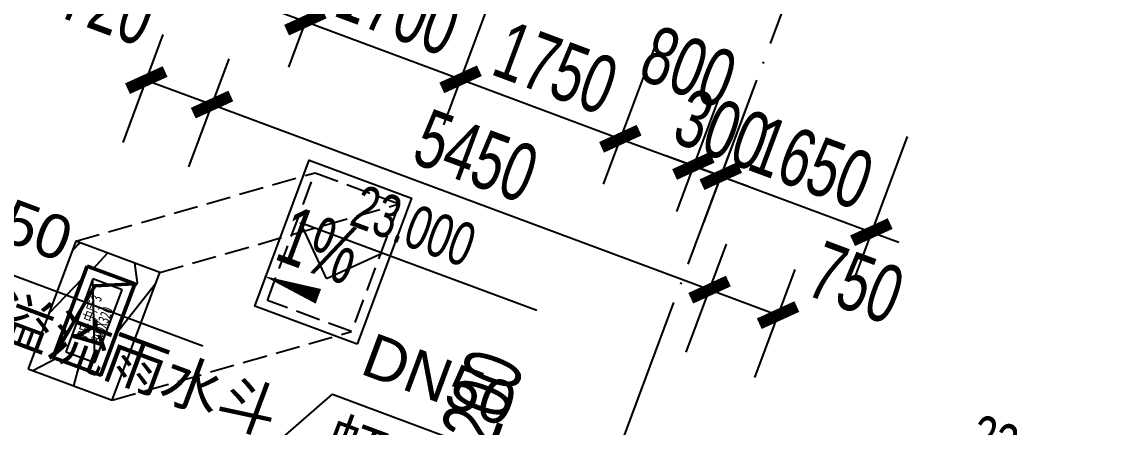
# Model space of a CAD drawing. Header units: millimetres. Extents: x 600121811 to 600690586, y 3472921280 to 3473279938.
# Drawn here: x 600287857 to 600299109, y 3473160057 to 3473164223 of the extents above; entities that cross this region are included whole.
import ezdxf

# ---------------------------------------------------------------- set-up
doc = ezdxf.new("R2010")
doc.units = ezdxf.units.MM
doc.header["$LTSCALE"] = 1000
doc.linetypes.add('AX-MALL-GIRD-200$0$DOTE', pattern=[2.4200000000000004, 2, -0.2, 0.02, -0.2])
doc.linetypes.add('AX-MALL-WALL-GJ$0$DASH', pattern=[0.35, 0.25, -0.1])
doc.layers.get('0').update_dxf_attribs({"linetype": 'CONTINUOUS'})
for name, color, linetype in [('AX-MALL-DIM-PGJ$0$A-Anno-Dims', 3, 'CONTINUOUS'), ('AX-MALL-DIM-PGJ$0$A-Anno-Note', 241, 'CONTINUOUS'), ('AX-MALL-GIRD-200$0$A-Grid', 222, 'AX-MALL-GIRD-200$0$DOTE'), ('AX-MALL-GJ-200$0$A-Anno-Note', 241, 'CONTINUOUS'), ('AX-MALL-WALL-GJ$0$A-Anno-Dims', 3, 'CONTINUOUS'), ('AX-MALL-WALL-GJ$0$A-Anno-Levl', 201, 'CONTINUOUS'), ('AX-MALL-WALL-GJ$0$A-Anno-Note', 241, 'CONTINUOUS'), ('AX-MALL-WALL-GJ$0$A-Detl-Patt', 8, 'CONTINUOUS'), ('AX-MALL-WALL-GJ$0$A-Detl-Thin', 131, 'CONTINUOUS'), ('AX-MALL-WALL-GJ$0$A-SEE', 254, 'CONTINUOUS'), ('AX-MALL-WALL-GJ$0$A-Wall', 2, 'CONTINUOUS'), ('AX-MALL-WALL-GJ$0$A-Wall-Patt', 13, 'CONTINUOUS'), ('AX-MALL-WALL-GJ$0$A-Wind-Iden', 11, 'CONTINUOUS'), ('MX-MALL-GJ-LG$0$M-VT-DUCT-EAD', 4, 'CONTINUOUS'), ('MX-MALL-GJ-LG$0$M-VT-DUCT-FLG', 40, 'CONTINUOUS'), ('MX-MALL-GJ-LG$0$M-VT-TEXT', 21, 'CONTINUOUS'), ('PX-MALL-PGJ-LG$0$FastFlow-dim', 240, 'CONTINUOUS'), ('PX-MALL-PGJ-LG$0$FastFlow-text', 7, 'CONTINUOUS'), ('SX-MALL-NTKD-GJ1$0$S-HOLE-1', 5, 'CONTINUOUS')]:
    doc.layers.add(name, color=color, linetype=linetype)
doc.styles.add('AX-MALL-DIM-PGJ$0$_TCH_DIM', font='zy_en.shx', dxfattribs={"width": 0.7, "bigfont": 'zy_cn.shx'})
doc.styles.add('AX-MALL-DIM-PGJ$0$_TCH_DIM_T3', font='zy_en.shx', dxfattribs={"width": 0.7, "bigfont": 'zy_cn.shx'})
doc.styles.add('AX-MALL-WALL-GJ$0$_TCH_DIM', font='zy_en.shx', dxfattribs={"width": 0.7, "bigfont": 'zy_cn.shx'})
doc.styles.add('MX-MALL-GJ-LG$0$_THVAC_WIN', font='simhei.ttf', dxfattribs={"width": 0.7})
doc.styles.add('PX-MALL-PGJ-LG$0$SWIS721 LtBT light', font='swissl.ttf')
doc.dimstyles.new('AX-MALL-DIM-PGJ$0$_TCH_ARCH&&200', dxfattribs={"dimtxt": 595, "dimasz": 300, "dimexe": 500, "dimexo": 500, "dimgap": 152.5, "dimtad": 1, "dimdec": 0, "dimzin": 0, "dimdsep": 46, "dimtxsty": 'AX-MALL-DIM-PGJ$0$_TCH_DIM_T3', "dimblk": 'AX-MALL-DIM-PGJ$0$_ArchTick', "dimcen": 0.09, "dimclrt": 7, "dimazin": 2, "dimtfac": 1, "dimtdec": 0, "dimtix": 1, "dimtmove": 2, "dimatfit": 3, "dimfxl": 500, "dimtolj": 1, "dimtzin": 0, "dimarcsym": 0})
pattern_1 = [(45, (0, 179.51135), (-176.776766007315, 176.776766007315), [])]

# ---------------------------------------------------------------- blocks, each defined once
blk = doc.blocks.new('AX-MALL-GIRD-200')
at = {"layer": 'AX-MALL-GIRD-200$0$A-Grid'}
blk.add_line((600308063.3157052, 3473197622.839416), (600269333.7767559, 3473093659.112334), dxfattribs=at)
blk = doc.blocks.new('MX-MALL-GJ-LG')
at = {"layer": 'MX-MALL-GJ-LG$0$M-VT-DUCT-EAD'}
for p, q in [((600288586.2087649, 3473161581.520624), (600288306.9344993, 3473160831.850107)), ((600288586.2087247, 3473161581.520595), (600288306.9344583, 3473160831.850078)), ((600288886.0769316, 3473161469.810888), (600288586.2087247, 3473161581.520595)), ((600288886.0769719, 3473161469.810918), (600288586.2087649, 3473161581.520624)), ((600288606.8027062, 3473160720.1404), (600288886.0769719, 3473161469.810918)), ((600288606.8026651, 3473160720.140371), (600288886.0769316, 3473161469.810888)), ((600288306.9344993, 3473160831.850107), (600288606.8027062, 3473160720.1404)), ((600288306.9344583, 3473160831.850078), (600288606.8026651, 3473160720.140371))]:
    blk.add_line(p, q, dxfattribs=at)
at = {"layer": 'MX-MALL-GJ-LG$0$M-VT-DUCT-FLG'}
for p, q in [((600288606.8026651, 3473160720.140371), (600288586.2087247, 3473161581.520595)), ((600288606.8027062, 3473160720.1404), (600288586.2087649, 3473161581.520624))]:
    blk.add_line(p, q, dxfattribs=at)
at = {"layer": 'MX-MALL-GJ-LG$0$M-VT-TEXT', "style": 'MX-MALL-GJ-LG$0$_THVAC_WIN', "width": 0.7}
for s, rotation, p in [('3', 69.56816129004227, (600288664.1250137, 3473161338.438244, -2999.999999999999)), ('3', 69.5681612259782, (600288664.1249737, 3473161338.438216, -2999.999999999999)), ('中厅', 69.5681612259782, (600288584.9383461, 3473161125.873411, -2999.999999999999)), ('中厅', 69.56816129004227, (600288584.9383866, 3473161125.873439, -2999.999999999999)), ('800X320', 69.56816129004227, (600288664.3938651, 3473160914.725832)), ('800X320', 69.5681612259782, (600288664.3938241, 3473160914.725802)), ('PF-', 69.56816129004227, (600288525.5484161, 3473160966.449836, -2999.999999999999)), ('PF-', 69.5681612259782, (600288525.5483756, 3473160966.449807, -2999.999999999999))]:
    blk.add_text(s, height=112.6582278481012, rotation=rotation, dxfattribs=at).set_placement(p)
blk = doc.blocks.new('SX-MALL-NTKD-GJ1')
at = {"layer": 'SX-MALL-NTKD-GJ1$0$S-HOLE-1', "lineweight": 50}
blk.add_lwpolyline([(600288527.4092185, 3473161710.138683), (600289014.6950294, 3473161528.61042), (600288665.6022124, 3473160591.522312), (600288178.3164016, 3473160773.050575)], close=True, dxfattribs=at)
blk.add_lwpolyline([(600289014.6950296, 3473161528.61042), (600288606.8412626, 3473161510.668088), (600288178.3164017, 3473160773.050575)], dxfattribs=at)
blk = doc.blocks.new('AX-MALL-WALL-GJ')
at = {"layer": 'AX-MALL-WALL-GJ$0$A-Wall-Patt'}
h = blk.add_hatch(dxfattribs=at)
h.set_pattern_fill('普通砖', color=256, scale=100, style=0)
h.set_pattern_definition(pattern_1)
h.paths.add_polyline_path([(600288527.4092183, 3473161710.138683), (600288409.8101552, 3473161967.374878), (600287921.0802056, 3473160655.451512), (600288178.3164014, 3473160773.050575)])
h = blk.add_hatch(dxfattribs=at)
h.set_pattern_fill('普通砖', color=256, scale=100, style=0)
h.set_pattern_definition(pattern_1)
h.paths.add_polyline_path([(600289014.6950295, 3473161528.61042), (600289271.9312251, 3473161646.209483), (600288409.8101552, 3473161967.374878), (600288527.4092183, 3473161710.138683)])
h = blk.add_hatch(dxfattribs=at)
h.set_pattern_fill('普通砖', color=256, scale=100, style=0)
h.set_pattern_definition(pattern_1)
h.paths.add_polyline_path([(600288665.6022124, 3473160591.522312), (600288783.2012753, 3473160334.286117), (600289271.9312251, 3473161646.209483), (600289014.6950295, 3473161528.61042)])
h = blk.add_hatch(dxfattribs=at)
h.set_pattern_fill('普通砖', color=256, scale=100, style=0)
h.set_pattern_definition(pattern_1)
h.paths.add_polyline_path([(600288178.3164014, 3473160773.050575), (600287921.0802056, 3473160655.451512), (600288783.2012753, 3473160334.286117), (600288665.6022124, 3473160591.522312)])
at = {"layer": 'AX-MALL-WALL-GJ$0$A-Anno-Levl'}
for p, q in [((600290982.0466504, 3473161583.356441), (600290717.4487593, 3473162162.137881)), ((600290717.4487593, 3473162162.137881), (600293141.3014169, 3473161259.18164)), ((600290982.0466504, 3473161583.356441), (600291560.8280911, 3473161847.954331))]:
    blk.add_line(p, q, dxfattribs=at)
at = {"layer": 'AX-MALL-WALL-GJ$0$A-Detl-Patt', "linetype": 'AX-MALL-WALL-GJ$0$DASH'}
for p, q in [((600288409.8101553, 3473161967.374878), (600290865.4478825, 3473162672.018589)), ((600289271.9312241, 3473161646.209482), (600291727.5689514, 3473162350.853193)), ((600288783.2012746, 3473160334.286116), (600291238.8390019, 3473161038.929827))]:
    blk.add_line(p, q, dxfattribs=at)
blk.add_lwpolyline([(600291238.8390023, 3473161038.929828), (600290376.7179329, 3473161360.095224), (600290865.4478824, 3473162672.018589), (600291727.5689516, 3473162350.853193)], close=True, dxfattribs=at)
at = {"layer": 'AX-MALL-WALL-GJ$0$A-Detl-Thin'}
blk.add_lwpolyline([(600291297.6385338, 3473160910.31173), (600290248.0998352, 3473161301.295692), (600290806.648351, 3473162800.636687), (600291856.1870494, 3473162409.652725)], close=True, dxfattribs=at)
at = {"layer": 'AX-MALL-WALL-GJ$0$A-Wall'}
for p, q in [((600288409.8101552, 3473161967.374878), (600287921.0802056, 3473160655.451512)), ((600289271.9312251, 3473161646.209483), (600288409.8101552, 3473161967.374878)), ((600288527.4092183, 3473161710.138683), (600288178.3164014, 3473160773.050575)), ((600289014.6950295, 3473161528.61042), (600288527.4092183, 3473161710.138683)), ((600288783.2012753, 3473160334.286117), (600289271.9312251, 3473161646.209483)), ((600288665.6022124, 3473160591.522312), (600289014.6950295, 3473161528.61042)), ((600288178.3164014, 3473160773.050575), (600288665.6022124, 3473160591.522312)), ((600287921.0802056, 3473160655.451512), (600288783.2012753, 3473160334.286117))]:
    blk.add_line(p, q, dxfattribs=at)
at = {"layer": 'AX-MALL-WALL-GJ$0$A-Anno-Dims'}
blk.add_blockref('MX-MALL-GJ-LG', (0, 0), dxfattribs=at)
at = {"layer": 'AX-MALL-WALL-GJ$0$A-SEE'}
blk.add_blockref('AX-MALL-GIRD-200', (0, 0), dxfattribs=at)
at = {"layer": 'AX-MALL-WALL-GJ$0$A-Wind-Iden'}
blk.add_blockref('SX-MALL-NTKD-GJ1', (0, 0), dxfattribs=at)
at = {"layer": 'AX-MALL-WALL-GJ$0$A-Anno-Note', "style": 'AX-MALL-WALL-GJ$0$_TCH_DIM', "width": 0.7}
for p in [(600291203.190126, 3473162141.415359), (600297533.3900881, 3473159783.230126)]:
    blk.add_text('23.000', height=446.25, rotation=339.5681612504137, dxfattribs=at).set_placement(p)
blk = doc.blocks.new('PX-MALL-PGJ-LG')
at = {"layer": 'PX-MALL-PGJ-LG$0$FastFlow-dim'}
for p, q in [((600286489.8988595, 3473162092.848997), (600289714.6986399, 3473160891.516455)), ((600288840.5685077, 3473158482.953266), (600291046.1147536, 3473160395.524882)), ((600291046.1147536, 3473160395.524882), (600294270.9145356, 3473159194.19234))]:
    blk.add_line(p, q, dxfattribs=at)
at = {"layer": 'PX-MALL-PGJ-LG$0$FastFlow-text', "linetype": 'ByBlock', "style": 'PX-MALL-PGJ-LG$0$SWIS721 LtBT light'}
for s, height, p in [('DN50', 450, (600286756.1480718, 3473162310.062882)), ('虹吸溢流雨水斗', 449.9999999999989, (600286364.7226131, 3473161458.33617)), ('DN50', 450, (600291312.3639665, 3473160612.738767)), ('虹吸雨水斗', 449.9999999999989, (600290920.9385065, 3473159761.012056))]:
    blk.add_text(s, height=height, rotation=339.5681541031036, dxfattribs=at).set_placement(p)
blk = doc.blocks.new('AX-MALL-DIM-PGJ$0$_ArchTick')
at = {"color": 0, "linetype": 'ByBlock', "const_width": 0.4}
blk.add_lwpolyline([(-0.5, -0.5), (0.5, 0.5)], dxfattribs=at)
blk = doc.blocks.new('*D316')
at = {"layer": 'AX-MALL-DIM-PGJ$0$A-Anno-Dims', "color": 0, "lineweight": -2, "transparency": 16777216}
for p, q in [((600289399.6554401, 3473165856.232364), (600288858.3055334, 3473164403.058497)), ((600291133.268505, 3473165210.410627), (600290591.9185983, 3473163757.23676)), ((600289032.8519495, 3473164871.60257), (600290766.4650143, 3473164225.780833))]:
    blk.add_line(p, q, dxfattribs=at)
at = {"layer": 'AX-MALL-DIM-PGJ$0$A-Anno-Dims', "color": 0, "lineweight": -2, "transparency": 16777216, "xscale": 300, "yscale": 300, "zscale": 300}
for p, rotation in [((600289032.8519495, 3473164871.60257), 159.5681612896165), ((600290766.4650143, 3473164225.780833), 339.5681612896165)]:
    blk.add_blockref('AX-MALL-DIM-PGJ$0$_ArchTick', p, dxfattribs=dict(at, rotation=rotation))
at = {"layer": 'AX-MALL-DIM-PGJ$0$A-Anno-Dims', "color": 7, "transparency": 16777216, "insert": (600290056.7502561, 3473164970.381368), "char_height": 595, "attachment_point": 5, "rotation": 339.5681612896165, "style": 'AX-MALL-DIM-PGJ$0$_TCH_DIM_T3'}
blk.add_mtext('\\A1;1850', dxfattribs=at)
blk = doc.blocks.new('*D317')
at = {"layer": 'AX-MALL-DIM-PGJ$0$A-Anno-Dims', "color": 0, "lineweight": -2, "transparency": 16777216}
for p, q in [((600291133.268505, 3473165210.410628), (600290591.9185983, 3473163757.236761)), ((600292726.3183488, 3473164616.952816), (600292184.9684421, 3473163163.778948)), ((600290766.4650143, 3473164225.780834), (600292359.5148581, 3473163632.323021))]:
    blk.add_line(p, q, dxfattribs=at)
at = {"layer": 'AX-MALL-DIM-PGJ$0$A-Anno-Dims', "color": 0, "lineweight": -2, "transparency": 16777216, "xscale": 300, "yscale": 300, "zscale": 300}
for p, rotation in [((600290766.4650143, 3473164225.780834), 159.5681612908334), ((600292359.5148581, 3473163632.323021), 339.5681612908334)]:
    blk.add_blockref('AX-MALL-DIM-PGJ$0$_ArchTick', p, dxfattribs=dict(at, rotation=rotation))
at = {"layer": 'AX-MALL-DIM-PGJ$0$A-Anno-Dims', "color": 7, "transparency": 16777216, "insert": (600291720.0817105, 3473164350.741593), "char_height": 595, "attachment_point": 5, "rotation": 339.56816129083336, "style": 'AX-MALL-DIM-PGJ$0$_TCH_DIM_T3'}
blk.add_mtext('\\A1;1700', dxfattribs=at)
blk = doc.blocks.new('*D318')
at = {"layer": 'AX-MALL-DIM-PGJ$0$A-Anno-Dims', "color": 0, "lineweight": -2, "transparency": 16777216}
for p, q in [((600292726.318349, 3473164616.952816), (600292184.9684421, 3473163163.778948)), ((600294366.2226055, 3473164006.040359), (600293824.8726985, 3473162552.866492)), ((600292359.5148581, 3473163632.323021), (600293999.4191146, 3473163021.410565))]:
    blk.add_line(p, q, dxfattribs=at)
at = {"layer": 'AX-MALL-DIM-PGJ$0$A-Anno-Dims', "color": 0, "lineweight": -2, "transparency": 16777216, "xscale": 300, "yscale": 300, "zscale": 300}
for p, rotation in [((600292359.5148581, 3473163632.323021), 159.5681612879867), ((600293999.4191146, 3473163021.410565), 339.5681612879867)]:
    blk.add_blockref('AX-MALL-DIM-PGJ$0$_ArchTick', p, dxfattribs=dict(at, rotation=rotation))
at = {"layer": 'AX-MALL-DIM-PGJ$0$A-Anno-Dims', "color": 7, "transparency": 16777216, "insert": (600293336.5587606, 3473163748.556459), "char_height": 595, "attachment_point": 5, "rotation": 339.5681612879867, "style": 'AX-MALL-DIM-PGJ$0$_TCH_DIM_T3'}
blk.add_mtext('\\A1;1750', dxfattribs=at)
blk = doc.blocks.new('*D319')
at = {"layer": 'AX-MALL-DIM-PGJ$0$A-Anno-Dims', "color": 0, "lineweight": -2, "transparency": 16777216}
for p, q in [((600294366.2226053, 3473164006.040359), (600293824.8726987, 3473162552.866492)), ((600295115.8931226, 3473163726.766093), (600294574.5432159, 3473162273.592227)), ((600293999.419115, 3473163021.410565), (600294749.0896322, 3473162742.1363))]:
    blk.add_line(p, q, dxfattribs=at)
at = {"layer": 'AX-MALL-DIM-PGJ$0$A-Anno-Dims', "color": 0, "lineweight": -2, "transparency": 16777216, "xscale": 300, "yscale": 300, "zscale": 300}
for p, rotation in [((600293999.419115, 3473163021.410565), 159.5681612786952), ((600294749.0896322, 3473162742.1363), 339.5681612786952)]:
    blk.add_blockref('AX-MALL-DIM-PGJ$0$_ArchTick', p, dxfattribs=dict(at, rotation=rotation))
at = {"layer": 'AX-MALL-DIM-PGJ$0$A-Anno-Dims', "color": 7, "transparency": 16777216, "insert": (600294700.6561714, 3473163757.95085), "char_height": 595, "attachment_point": 5, "rotation": 339.5681612786952, "style": 'AX-MALL-DIM-PGJ$0$_TCH_DIM_T3'}
blk.add_mtext('\\A1;800', dxfattribs=at)
blk = doc.blocks.new('*D320')
at = {"layer": 'AX-MALL-DIM-PGJ$0$A-Anno-Dims', "color": 0, "lineweight": -2, "transparency": 16777216}
for p, q in [((600295115.8931228, 3473163726.766094), (600294574.5432163, 3473162273.592227)), ((600295397.0195795, 3473163622.03824), (600294855.6696728, 3473162168.864372)), ((600294749.0896322, 3473162742.1363), (600294467.9631882, 3473162846.864149)), ((600294749.0896322, 3473162742.1363), (600295030.2160887, 3473162637.408445)), ((600295030.2160887, 3473162637.408445), (600295311.3425328, 3473162532.680596))]:
    blk.add_line(p, q, dxfattribs=at)
at = {"layer": 'AX-MALL-DIM-PGJ$0$A-Anno-Dims', "color": 0, "lineweight": -2, "transparency": 16777216, "xscale": 300, "yscale": 300, "zscale": 300}
for p, rotation in [((600294749.0896322, 3473162742.1363), 339.568161298783), ((600295030.2160887, 3473162637.408445), 159.568161298783)]:
    blk.add_blockref('AX-MALL-DIM-PGJ$0$_ArchTick', p, dxfattribs=dict(at, rotation=rotation))
at = {"layer": 'AX-MALL-DIM-PGJ$0$A-Anno-Dims', "color": 7, "transparency": 16777216, "insert": (600295046.7446346, 3473163111.462039), "char_height": 595, "attachment_point": 5, "rotation": 339.568161298783, "style": 'AX-MALL-DIM-PGJ$0$_TCH_DIM_T3'}
blk.add_mtext('\\A1;300', dxfattribs=at)
blk = doc.blocks.new('*D321')
at = {"layer": 'AX-MALL-DIM-PGJ$0$A-Anno-Dims', "color": 0, "lineweight": -2, "transparency": 16777216}
for p, q in [((600295397.0195794, 3473163622.03824), (600294855.6696727, 3473162168.864373)), ((600296943.2150205, 3473163046.035068), (600296401.8651139, 3473161592.8612)), ((600295030.2160888, 3473162637.408446), (600294749.0896448, 3473162742.136296)), ((600295030.2160888, 3473162637.408446), (600296576.4115299, 3473162061.405274)), ((600296576.4115299, 3473162061.405274), (600296857.5379739, 3473161956.677424))]:
    blk.add_line(p, q, dxfattribs=at)
at = {"layer": 'AX-MALL-DIM-PGJ$0$A-Anno-Dims', "color": 0, "lineweight": -2, "transparency": 16777216, "xscale": 300, "yscale": 300, "zscale": 300}
for p, rotation in [((600295030.2160888, 3473162637.408446), 339.568161292553), ((600296576.4115299, 3473162061.405274), 159.568161292553)]:
    blk.add_blockref('AX-MALL-DIM-PGJ$0$_ArchTick', p, dxfattribs=dict(at, rotation=rotation))
at = {"layer": 'AX-MALL-DIM-PGJ$0$A-Anno-Dims', "color": 7, "transparency": 16777216, "insert": (600295960.4055839, 3473162771.096526), "char_height": 595, "attachment_point": 5, "rotation": 339.568161292553, "style": 'AX-MALL-DIM-PGJ$0$_TCH_DIM_T3'}
blk.add_mtext('\\A1;1650', dxfattribs=at)
blk = doc.blocks.new('*D379')
at = {"layer": 'AX-MALL-DIM-PGJ$0$A-Anno-Dims', "color": 0, "lineweight": -2, "transparency": 16777216}
for p, q in [((600288894.6308768, 3473162982.347744), (600289308.2411273, 3473164092.623373)), ((600289569.3343173, 3473162731.000915), (600289982.9445678, 3473163841.276543)), ((600289133.6947114, 3473163624.079299), (600289808.398152, 3473163372.73247))]:
    blk.add_line(p, q, dxfattribs=at)
at = {"layer": 'AX-MALL-DIM-PGJ$0$A-Anno-Dims', "color": 0, "lineweight": -2, "transparency": 16777216, "xscale": 300, "yscale": 300, "zscale": 300}
for p, rotation in [((600289133.6947114, 3473163624.079299), 159.5681613085558), ((600289808.398152, 3473163372.73247), 339.5681613085558)]:
    blk.add_blockref('AX-MALL-DIM-PGJ$0$_ArchTick', p, dxfattribs=dict(at, rotation=rotation))
at = {"layer": 'AX-MALL-DIM-PGJ$0$A-Anno-Dims', "color": 7, "transparency": 16777216, "insert": (600288744.1399647, 3473164398.809801), "char_height": 595, "attachment_point": 5, "rotation": 339.5681613085558, "style": 'AX-MALL-DIM-PGJ$0$_TCH_DIM_T3'}
blk.add_mtext('\\A1;720', dxfattribs=at)
blk = doc.blocks.new('*D380')
at = {"layer": 'AX-MALL-DIM-PGJ$0$A-Anno-Dims', "color": 0, "lineweight": -2, "transparency": 16777216}
for p, q in [((600289569.3343174, 3473162731.000915), (600289982.9445679, 3473163841.276544)), ((600289808.3981519, 3473163372.73247), (600294915.5285896, 3473161470.176523)), ((600294676.4647552, 3473160828.444968), (600295090.0750057, 3473161938.720596))]:
    blk.add_line(p, q, dxfattribs=at)
at = {"layer": 'AX-MALL-DIM-PGJ$0$A-Anno-Dims', "color": 0, "lineweight": -2, "transparency": 16777216, "xscale": 300, "yscale": 300, "zscale": 300}
for p, rotation in [((600289808.3981519, 3473163372.73247), 159.5681613085414), ((600294915.5285896, 3473161470.176523), 339.5681613085414)]:
    blk.add_blockref('AX-MALL-DIM-PGJ$0$_ArchTick', p, dxfattribs=dict(at, rotation=rotation))
at = {"layer": 'AX-MALL-DIM-PGJ$0$A-Anno-Dims', "color": 7, "transparency": 16777216, "insert": (600292519.0551451, 3473162843.144163), "char_height": 595, "attachment_point": 5, "rotation": 339.5681613085414, "style": 'AX-MALL-DIM-PGJ$0$_TCH_DIM_T3'}
blk.add_mtext('\\A1;5450', dxfattribs=at)
blk = doc.blocks.new('*D381')
at = {"layer": 'AX-MALL-DIM-PGJ$0$A-Anno-Dims', "color": 0, "lineweight": -2, "transparency": 16777216}
for p, q in [((600294676.4647553, 3473160828.444969), (600295090.0750055, 3473161938.720597)), ((600295379.2808656, 3473160566.625345), (600295792.8911158, 3473161676.900973)), ((600294915.5285897, 3473161470.176523), (600295618.3447, 3473161208.356899))]:
    blk.add_line(p, q, dxfattribs=at)
at = {"layer": 'AX-MALL-DIM-PGJ$0$A-Anno-Dims', "color": 0, "lineweight": -2, "transparency": 16777216, "xscale": 300, "yscale": 300, "zscale": 300}
for p, rotation in [((600294915.5285897, 3473161470.176523), 159.5681613037632), ((600295618.3447, 3473161208.356899), 339.5681613037633)]:
    blk.add_blockref('AX-MALL-DIM-PGJ$0$_ArchTick', p, dxfattribs=dict(at, rotation=rotation))
at = {"layer": 'AX-MALL-DIM-PGJ$0$A-Anno-Dims', "color": 7, "transparency": 16777216, "insert": (600296419.828988, 3473161539.390411), "char_height": 595, "attachment_point": 5, "rotation": 339.56816130376325, "style": 'AX-MALL-DIM-PGJ$0$_TCH_DIM_T3'}
blk.add_mtext('\\A1;750', dxfattribs=at)
blk = doc.blocks.new('*D387')
at = {"layer": 'AX-MALL-DIM-PGJ$0$A-Anno-Dims', "color": 0, "lineweight": -2, "transparency": 16777216}
for p, q in [((600293467.7159594, 3473159016.021135), (600292337.5869186, 3473159437.027364)), ((600292387.2195947, 3473158137.975173), (600292806.1309919, 3473159262.480948)), ((600293048.8045622, 3473157891.51536), (600291918.6755214, 3473158312.521589))]:
    blk.add_line(p, q, dxfattribs=at)
at = {"layer": 'AX-MALL-DIM-PGJ$0$A-Anno-Dims', "color": 0, "lineweight": -2, "transparency": 16777216, "xscale": 300, "yscale": 300, "zscale": 300}
for p, rotation in [((600292806.1309919, 3473159262.480948), 69.56816132047706), ((600292387.2195947, 3473158137.975173), 249.568161320477)]:
    blk.add_blockref('AX-MALL-DIM-PGJ$0$_ArchTick', p, dxfattribs=dict(at, rotation=rotation))
at = {"layer": 'AX-MALL-DIM-PGJ$0$A-Anno-Dims', "color": 7, "transparency": 16777216, "insert": (600292530.4868758, 3473160212.649889), "char_height": 595, "attachment_point": 5, "rotation": 69.56816132047706, "style": 'AX-MALL-DIM-PGJ$0$_TCH_DIM_T3'}
blk.add_mtext('\\A1;1200', dxfattribs=at)
blk = doc.blocks.new('AX-MALL-DIM-PGJ')
at = {"layer": 'AX-MALL-DIM-PGJ$0$A-Anno-Dims'}
blk.add_lwpolyline([(600291017.5225153, 3473161357.926225, 0, 0, 0), (600290337.5443166, 3473161611.238057, 0, 160, 0), (600290899.7972046, 3473161401.782357, 0, 0, 0)], format="xyseb", dxfattribs=at)
at = {"layer": 'AX-MALL-DIM-PGJ$0$A-Anno-Note', "style": 'AX-MALL-DIM-PGJ$0$_TCH_DIM', "width": 0.7}
blk.add_text('1%', height=595, rotation=339.5681612846969, dxfattribs=at).set_placement((600290431.4669147, 3473161789.889654))
at = {"layer": 'AX-MALL-DIM-PGJ$0$A-Anno-Dims'}
for p1, p2, distance, picture, middle in [((600289574.2018561, 3473166324.776438), (600291307.814921, 3473165678.954701), -1550.733378961358, '*D316', (600290056.7502561, 3473164970.381368)), ((600291307.814921, 3473165678.954701), (600292900.8647648, 3473165085.496889), -1550.7333789613579, '*D317', (600291720.0817105, 3473164350.741593)), ((600292900.8647649, 3473165085.496889), (600294540.7690215, 3473164474.584433), -1550.7333790445882, '*D318', (600293336.5587606, 3473163748.556459)), ((600295290.4395386, 3473164195.310167), (600295571.5659952, 3473164090.582313), -1550.7333789197426, '*D320', (600295046.7446346, 3473163111.462039)), ((600295571.5659953, 3473164090.582313), (600297117.7614365, 3473163514.579141), -1550.7333780260656, '*D321', (600295960.4055839, 3473162771.096526)), ((600289394.7879015, 3473162262.456841), (600294501.9183393, 3473160359.900895), 1184.8145042698357, '*D380', (600292519.0551451, 3473162843.144163))]:
    dim = blk.add_aligned_dim(p1=p1, p2=p2, distance=distance, dimstyle='AX-MALL-DIM-PGJ$0$_TCH_ARCH&&200', dxfattribs=at)
    dim.commit()
    dim.dimension.update_dxf_attribs({"geometry": picture, "text_midpoint": middle})
for base, p1, p2, angle, picture, middle in [((600289808.398152, 3473163372.73247), (600288720.0844611, 3473162513.803671), (600289394.7879015, 3473162262.456841), 339.5681612729975, '*D379', (600288744.1399647, 3473164398.809801)), ((600294749.0896322, 3473162742.1363), (600294540.7690217, 3473164474.584433), (600295290.4395391, 3473164195.310167), 339.56816124669274, '*D319', (600294700.6561714, 3473163757.95085)), ((600295618.3447, 3473161208.356899), (600294501.9183391, 3473160359.900895), (600295204.7344495, 3473160098.081271), 339.56816130376325, '*D381', (600296419.828988, 3473161539.390411)), ((600292806.1309919, 3473159262.480948), (600293517.3486356, 3473157716.968944), (600293936.2600329, 3473158841.474719), 69.56816132047706, '*D387', (600292530.4868758, 3473160212.649889))]:
    dim = blk.add_linear_dim(base=base, p1=p1, p2=p2, angle=angle, dimstyle='AX-MALL-DIM-PGJ$0$_TCH_ARCH&&200', dxfattribs=at)
    dim.commit()
    dim.dimension.update_dxf_attribs({"geometry": picture, "text_midpoint": middle, "dimtype": 129})

msp = doc.modelspace()

# ---------------------------------------------------------------- block references
at = {"layer": 'AX-MALL-GJ-200$0$A-Anno-Note'}
for name in ['AX-MALL-WALL-GJ', 'PX-MALL-PGJ-LG', 'AX-MALL-DIM-PGJ']:
    msp.add_blockref(name, (0, 0), dxfattribs=at)

doc.saveas('drawing.dxf')
